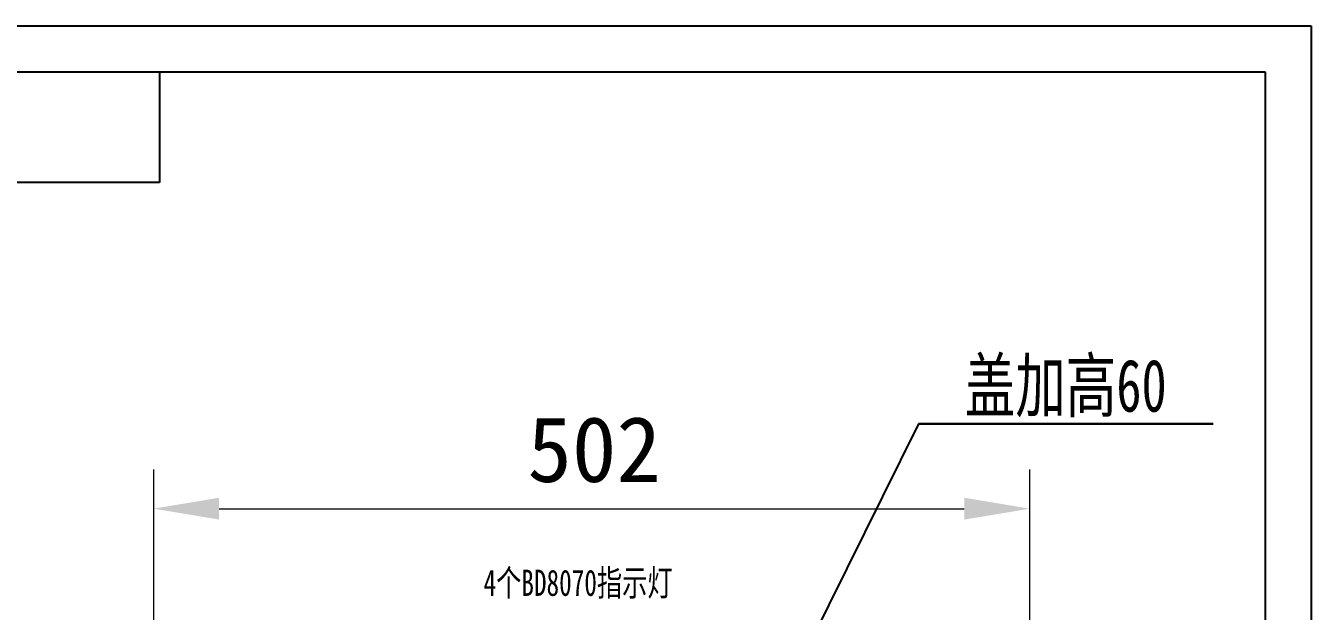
# Model space of a CAD drawing. Extents: x -13620 to 9472, y -41784 to 1902.
# Drawn here: x -955 to -218, y -40310 to -39975 of the extents above; entities that cross this region are included whole.
import ezdxf

# ---------------------------------------------------------------- set-up
doc = ezdxf.new("R2010")
doc.units = 0
doc.header["$LTSCALE"] = 0.5
doc.header["$MEASUREMENT"] = 0
doc.header["$PDMODE"] = 2
doc.header["$PDSIZE"] = -1000
doc.layers.get('0').update_dxf_attribs({"linetype": 'CONTINUOUS'})
doc.layers.get('DEFPOINTS').update_dxf_attribs({"linetype": 'CONTINUOUS'})
doc.layers.add('3 DIM', color=4, linetype='CONTINUOUS', lineweight=13)
doc.layers.add('TK', color=2, linetype='CONTINUOUS')
doc.styles.add('FS', font='')
doc.styles.get("Standard").update_dxf_attribs({"font": 'isocp.shx', "width": 0.707, "bigfont": 'hztxt.shx'})
doc.styles.get('FS').set_extended_font_data('SimSun')
doc.dimstyles.new('机械标注4$0', dxfattribs={"dimscale": 15, "dimtxt": 2.5, "dimasz": 2.5, "dimexe": 1.5, "dimexo": 0, "dimgap": 1, "dimtad": 1, "dimdec": 4, "dimdsep": 46, "dimlunit": 6, "dimtxsty": 'FS', "dimcen": -2, "dimclrd": 4, "dimclre": 4, "dimclrt": 4, "dimadec": 0, "dimazin": 0, "dimtfac": 1.5, "dimtdec": 4, "dimtmove": 0, "dimatfit": 0, "dimfxl": 1, "dimtolj": 1, "dimtzin": 0, "dimlwd": 9, "dimlwe": 9, "dimarcsym": 0})

# ---------------------------------------------------------------- blocks, each defined once
blk = doc.blocks.new('*D162')
at = {"color": 4, "lineweight": 9, "transparency": 16777216}
for p, q in [((-881.28, -40388.03), (-881.28, -40228.93)), ((-379.28, -40388.03), (-379.28, -40228.93)), ((-843.78, -40251.43), (-416.78, -40251.43))]:
    blk.add_line(p, q, dxfattribs=at)
at = {"color": 4, "lineweight": -3, "transparency": 16777216}
for points in [[(-843.78, -40245.18), (-843.78, -40257.68), (-881.28, -40251.43)], [(-416.78, -40245.18), (-416.78, -40257.68), (-379.28, -40251.43)]]:
    blk.add_solid(points, dxfattribs=at)
at = {"layer": 'DEFPOINTS', "color": 0, "lineweight": -3, "transparency": 16777216}
for p in [(-379.28, -40251.43), (-881.28, -40388.03), (-379.28, -40388.03)]:
    blk.add_point(p, dxfattribs=at)
at = {"color": 4, "lineweight": -3, "transparency": 16777216, "insert": (-628.88, -40217.68), "char_height": 37.5, "attachment_point": 5, "style": 'FS', "bg_fill": 3, "box_fill_scale": 1.25, "bg_fill_color": 256, "bg_fill_true_color": 13158600, "bg_fill_transparency": 0}
blk.add_mtext('\\A1;502', dxfattribs=at)

msp = doc.modelspace()

# ---------------------------------------------------------------- linework, layer by layer
at = {"layer": 'TK'}
for p, q in [((-1326.76753, -39974.7199), (-217.96753, -39974.7199)), ((-217.96753, -39974.7199), (-217.96753, -41542.8799)), ((-1194.76753, -40001.1199), (-244.36753, -40001.1199)), ((-877.96753, -40001.1199), (-877.96753, -40064.4799)), ((-244.36753, -40001.1199), (-244.36753, -41516.4799)), ((-877.96753, -40064.4799), (-1194.76753, -40064.4799))]:
    msp.add_line(p, q, dxfattribs=at)

# ---------------------------------------------------------------- dimensions: what is measured, and where the dimension line sits
at = {"lineweight": -3}
dim = msp.add_linear_dim(base=(-379.28033, -40251.42835), p1=(-881.28033, -40388.02851), p2=(-379.28033, -40388.02851), dimstyle='机械标注4$0', override={"dimfxl": 1.25, "dimtfill": 1}, dxfattribs=at)
dim.commit()
dim.dimension.update_dxf_attribs({"geometry": '*D162', "text_midpoint": (-628.88082, -40251.42835), "dimtype": 160})

# ---------------------------------------------------------------- next in the draw order: linework, layer by layer
at = {"color": 4, "lineweight": -3}
for q in [(-550.3851, -40419.41362), (-274.21648, -40202.83502)]:
    msp.add_line((-443.09254, -40202.83502), q, dxfattribs=at)
at = {"lineweight": -3}
msp.add_line((-274.21648, -40202.83502), (-443.09254, -40202.83502), dxfattribs=at)

# ---------------------------------------------------------------- next in the draw order: texts
at = {"insert": (-358.65451, -40182.48367), "char_height": 30, "width": 168.876058, "attachment_point": 5}
msp.add_mtext('{\\fFangSong_GB2312|b0|i0|c134|p49;盖加高60}', dxfattribs=at)
at = {"layer": '3 DIM', "lineweight": -3, "insert": (-692.28146, -40286.37712), "char_height": 15, "width": 216.7689975, "attachment_point": 1}
msp.add_mtext('{\\fFangSong_GB2312|b0|i0|c134|p49;4个BD8070指示灯}', dxfattribs=at)

doc.saveas('drawing.dxf')
